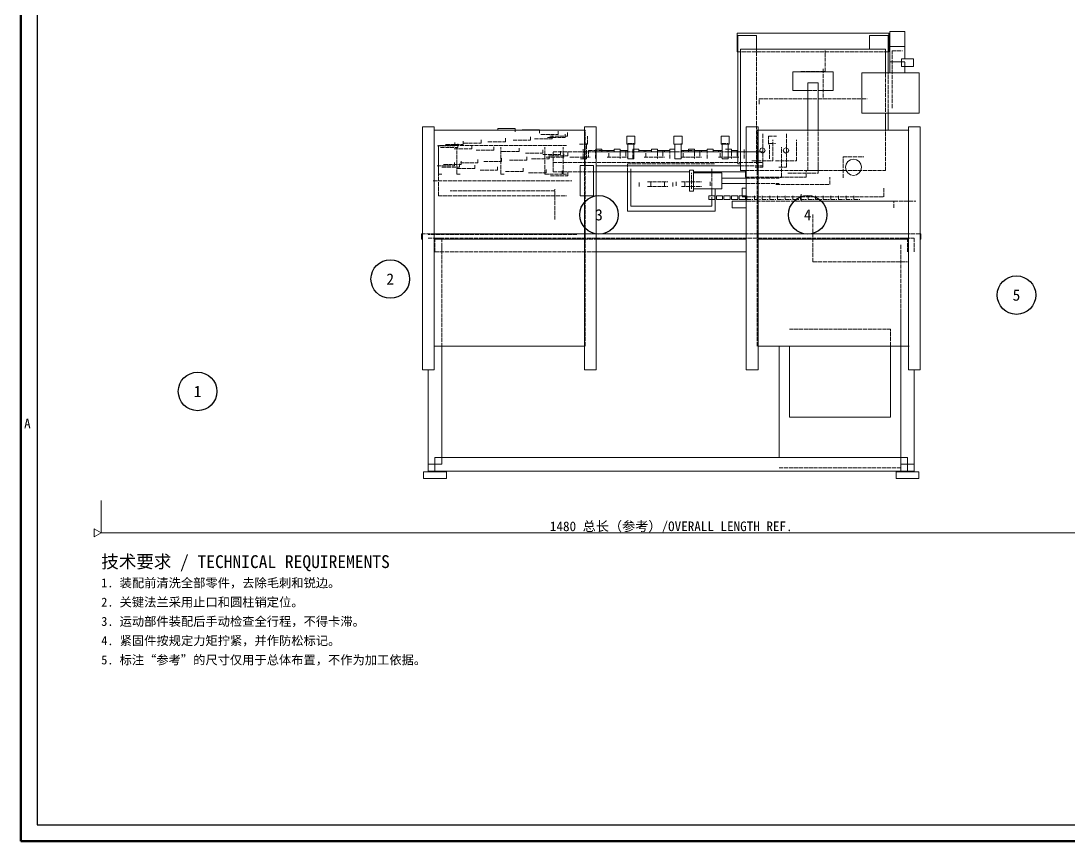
# Model space of a CAD drawing. Header units: millimetres. Extents: x 10 to 584, y 10 to 410.
# Drawn here: x 10 to 336.4, y 10 to 265.4 of the extents above; entities that cross this region are included whole.
import ezdxf
from ezdxf.enums import TextEntityAlignment as Align

# ---------------------------------------------------------------- set-up
doc = ezdxf.new("R2010")
doc.units = ezdxf.units.MM
doc.linetypes.add('DASHED', pattern=[1.524, 1.27, -0.254])
for name, color, linetype in [('BOM', 7, 'CONTINUOUS'), ('BORDER', 7, 'CONTINUOUS'), ('DIM', 4, 'CONTINUOUS'), ('HIDDEN', 5, 'DASHED'), ('OBJECT', 7, 'CONTINUOUS'), ('TEXT', 7, 'CONTINUOUS')]:
    doc.layers.add(name, color=color, linetype=linetype)
doc.styles.add('CJK', font='simhei.ttf')

msp = doc.modelspace()

# ---------------------------------------------------------------- linework, layer by layer
at = {"layer": 'BOM', "lineweight": 25}
for centre in [(190, 205), (255, 205), (125, 185), (320, 180), (65, 150)]:
    msp.add_circle(centre, 6, dxfattribs=at)
at = {"layer": 'BORDER', "lineweight": 50}
msp.add_lwpolyline([(10, 10), (584, 10), (584, 410), (10, 410)], close=True, dxfattribs=at)
at = {"layer": 'BORDER', "lineweight": 25}
msp.add_lwpolyline([(15, 15), (579, 15), (579, 405), (15, 405)], close=True, dxfattribs=at)
at = {"layer": 'DIM', "lineweight": 18}
for p, q in [((35, 116), (35, 106)), ((35, 106), (390, 106))]:
    msp.add_line(p, q, dxfattribs=at)
msp.add_lwpolyline([(35, 106), (32.83, 107.25), (32.83, 104.75)], close=True, dxfattribs=at)
at = {"layer": 'HIDDEN', "lineweight": 13}
for points in [[(233.26, 260.79), (239.04, 260.79)], [(274.24, 260.79), (280.02, 260.79)], [(232.99, 255.79), (280.29, 255.79)], [(239.04, 220.85), (239.04, 256.58)], [(260.42, 249.65), (260.42, 256.16)], [(279.24, 218.75), (279.24, 256.58)], [(285.23, 257.37), (280.6, 257.37)], [(281.34, 238.19), (281.34, 256.06)], [(281.34, 256.06), (284.49, 256.06)], [(284.18, 252.64), (285.23, 252.64)], [(285.23, 251.22), (285.23, 252.64)], [(250.33, 243.71), (250.33, 249.49)], [(250.33, 249.49), (262.95, 249.49)], [(252.86, 249.65), (260.42, 249.65)], [(259.79, 241.55), (259.79, 250.59)], [(271.88, 249.23), (289.75, 249.23)], [(280.02, 236.61), (280.02, 249.23)], [(255.06, 218.75), (255.06, 246.07)], [(258.22, 218.75), (258.22, 246.07)], [(255.06, 243.71), (258.22, 243.71)], [(239.83, 239.5), (239.83, 241.08)], [(239.83, 241.08), (273.46, 241.08)], [(134.99, 156.74), (134.99, 232.41)], [(163.92, 230.85), (163.92, 231.91)], [(185.44, 232.41), (189.12, 232.41)], [(235.88, 232.41), (239.56, 232.41)], [(286.33, 232.41), (290.01, 232.41)], [(160.84, 227.77), (160.84, 228.82)], [(166.05, 231.46), (171.51, 231.46)], [(168.72, 228.21), (168.72, 229.26)], [(169.92, 228.65), (175.39, 228.65)], [(171.51, 230.41), (171.51, 231.36)], [(171.86, 229.97), (177.32, 229.97)], [(174.01, 229.09), (179.48, 229.09)], [(174.7, 229.53), (180.17, 229.53)], [(175.39, 228.65), (175.39, 229.7)], [(177.32, 229.97), (177.32, 231.02)], [(179.48, 229.09), (179.48, 230.14)], [(180.17, 229.53), (180.17, 230.58)], [(185.44, 231.36), (185.7, 231.36)], [(185.7, 164.1), (185.7, 231.36)], [(186.44, 226.95), (186.44, 229.47)], [(213.34, 229.47), (215.86, 229.47)], [(228.05, 226.95), (228.05, 229.47)], [(239.3, 164.1), (239.3, 231.36)], [(239.3, 231.36), (286.59, 231.36)], [(240.98, 219.8), (240.98, 230.31)], [(242.77, 226.95), (242.77, 229.47)], [(242.77, 229.47), (245.29, 229.47)], [(248.34, 219.8), (248.34, 230.31)], [(279.24, 218.75), (279.24, 231.36)], [(139.66, 226.44), (145.12, 226.44)], [(179.92, 226.63), (139.98, 226.63)], [(139.98, 210.87), (139.98, 226.63)], [(139.98, 217.7), (139.98, 226.1)], [(140.63, 226), (146.09, 226)], [(142.25, 226.88), (147.71, 226.88)], [(144.95, 225.56), (150.42, 225.56)], [(145.12, 226.44), (145.12, 227.49)], [(145.68, 217.7), (145.68, 226.1)], [(145.68, 217.7), (145.68, 226.1)], [(146.09, 226), (146.09, 227.05)], [(147.71, 226.88), (147.71, 227.93)], [(147.86, 227.32), (153.33, 227.32)], [(150.42, 225.56), (150.42, 226.61)], [(153.33, 227.32), (153.33, 228.37)], [(155.37, 227.77), (160.84, 227.77)], [(157.23, 225.12), (157.23, 226.17)], [(159.43, 217.7), (159.43, 226.1)], [(159.43, 217.7), (159.43, 226.1)], [(163.26, 228.21), (168.72, 228.21)], [(165.14, 224.68), (165.14, 225.73)], [(172.56, 224.23), (172.56, 225.28)], [(173.17, 217.7), (173.17, 226.1)], [(173.17, 217.7), (173.17, 226.1)], [(178.87, 217.7), (178.87, 226.1)], [(183.91, 226.95), (186.44, 226.95)], [(185.07, 225.47), (185.07, 222.53)], [(186.12, 222.48), (186.12, 227.21)], [(188.96, 222.53), (188.96, 225.47)], [(198.63, 226.95), (201.15, 226.95)], [(198.94, 227.21), (200.83, 227.21)], [(200.52, 222.53), (200.52, 225.47)], [(200.52, 225.47), (200.83, 225.47)], [(200.83, 226.95), (200.83, 227.21)], [(212.08, 222.53), (212.08, 225.47)], [(215.55, 222.48), (215.55, 227.21)], [(223.64, 222.53), (223.64, 225.47)], [(228.37, 226.95), (228.37, 227.21)], [(228.37, 227.21), (230.26, 227.21)], [(229.42, 225.47), (230.26, 225.47)], [(235.2, 222.53), (235.2, 225.47)], [(241.72, 225.05), (241.47, 225.65), (240.88, 225.89), (240.28, 225.65), (240.04, 225.05), (240.28, 224.46), (240.88, 224.21), (241.47, 224.46), (241.72, 225.05)], [(243.08, 222.48), (243.08, 227.21)], [(243.08, 227.21), (244.97, 227.21)], [(244.13, 221.8), (244.13, 228.31)], [(246.87, 216.65), (246.87, 226.1)], [(249.07, 225.05), (248.83, 225.65), (248.23, 225.89), (247.64, 225.65), (247.39, 225.05), (247.64, 224.46), (248.23, 224.21), (248.83, 224.46), (249.07, 225.05)], [(251.49, 221.8), (251.49, 228.31)], [(151.76, 225.12), (157.23, 225.12)], [(152.31, 221.14), (152.31, 222.19)], [(159.62, 221.59), (159.62, 222.64)], [(159.68, 224.68), (165.14, 224.68)], [(162.09, 222.03), (167.55, 222.03)], [(167.09, 224.23), (172.56, 224.23)], [(167.55, 222.03), (167.55, 223.08)], [(169.03, 222.47), (174.5, 222.47)], [(172.51, 223.79), (177.98, 223.79)], [(173.59, 222.91), (179.05, 222.91)], [(174.5, 222.47), (174.5, 223.52)], [(174.83, 223.35), (180.3, 223.35)], [(175.72, 220.22), (175.72, 224.63)], [(175.72, 224.63), (189.12, 224.63)], [(175.72, 220.22), (175.72, 224.63)], [(175.72, 224.63), (240.88, 224.63)], [(177.98, 223.79), (177.98, 224.84)], [(179.05, 222.91), (179.05, 223.96)], [(180.3, 223.35), (180.3, 224.4)], [(180.97, 222.95), (187.28, 222.95)], [(184.23, 222.48), (186.12, 222.48)], [(186.75, 225.05), (186.75, 222.95)], [(186.75, 225.05), (190.85, 225.05)], [(192.53, 222.95), (198.84, 222.95)], [(193.06, 222.95), (193.06, 225.05)], [(196.63, 224.63), (196.63, 222.53)], [(198.31, 224.63), (198.31, 222.95)], [(204.09, 222.95), (210.4, 222.95)], [(204.62, 222.95), (204.62, 225.05)], [(208.19, 224.63), (208.19, 222.53)], [(209.87, 224.63), (209.87, 222.95)], [(215.65, 222.95), (221.96, 222.95)], [(216.18, 222.95), (216.18, 225.05)], [(217.86, 225.05), (219.75, 225.05)], [(219.75, 224.63), (219.75, 222.53)], [(221.43, 224.63), (221.43, 222.95)], [(227.21, 222.95), (233.52, 222.95)], [(227.74, 222.95), (227.74, 225.05)], [(231.31, 224.63), (231.31, 222.53)], [(232.99, 224.63), (232.99, 222.95)], [(233.26, 224.63), (240.88, 224.63)], [(239.3, 222.95), (239.3, 225.05)], [(265.99, 216.54), (265.99, 223.06)], [(265.99, 223.06), (272.51, 223.06)], [(271.77, 219.8), (271.58, 220.76), (271.04, 221.58), (270.22, 222.13), (269.25, 222.32), (268.29, 222.13), (267.47, 221.58), (266.92, 220.76), (266.73, 219.8), (266.92, 218.83), (267.47, 218.02), (268.29, 217.47), (269.25, 217.28), (270.22, 217.47), (271.04, 218.02), (271.58, 218.83), (271.77, 219.8)], [(139.57, 220.26), (145.04, 220.26)], [(141.09, 219.82), (146.55, 219.82)], [(141.63, 220.7), (147.09, 220.7)], [(145.04, 220.26), (145.04, 221.31)], [(145.87, 219.38), (151.34, 219.38)], [(146.55, 219.82), (146.55, 220.87)], [(146.84, 221.14), (152.31, 221.14)], [(147.09, 220.7), (147.09, 221.75)], [(151.34, 219.38), (151.34, 220.43)], [(152.95, 218.94), (158.41, 218.94)], [(154.15, 221.59), (159.62, 221.59)], [(158.41, 218.94), (158.41, 219.99)], [(166.36, 218.5), (166.36, 219.55)], [(173.55, 218.05), (173.55, 219.11)], [(175.72, 220.43), (175.72, 221.27)], [(175.72, 221.27), (240.88, 221.27)], [(175.72, 218.33), (175.72, 220.22)], [(184.12, 220.32), (188.33, 220.32)], [(185.44, 210.87), (185.44, 220.32)], [(198.84, 206.14), (198.84, 220.85)], [(198.84, 220.85), (226.16, 220.85)], [(199.89, 207.71), (199.89, 219.27)], [(219.44, 212.34), (219.44, 218.85)], [(225.11, 207.71), (225.11, 219.27)], [(234.04, 220.22), (240.88, 220.22)], [(234.04, 218.75), (279.24, 218.75)], [(234.04, 218.75), (279.24, 218.75)], [(237.62, 221.8), (244.13, 221.8)], [(238.67, 219.8), (240.98, 219.8)], [(244.97, 221.8), (251.49, 221.8)], [(246.03, 219.8), (248.34, 219.8)], [(255.06, 218.75), (258.22, 218.75)], [(255.06, 218.75), (258.22, 218.75)], [(258.22, 218.01), (258.22, 221.59)], [(258.22, 218.01), (258.22, 221.59)], [(138.41, 215.59), (181.5, 215.59)], [(139.98, 217.7), (141.03, 217.7)], [(145.68, 217.7), (146.73, 217.7)], [(145.68, 217.7), (146.73, 217.7)], [(159.43, 217.7), (160.48, 217.7)], [(159.43, 217.7), (160.48, 217.7)], [(160.89, 218.5), (166.36, 218.5)], [(168.09, 218.05), (173.55, 218.05)], [(173.09, 217.61), (178.55, 217.61)], [(173.17, 217.7), (174.23, 217.7)], [(173.17, 217.7), (174.23, 217.7)], [(174.88, 217.17), (180.34, 217.17)], [(175.72, 218.33), (189.12, 218.33)], [(178.55, 217.61), (178.55, 218.66)], [(178.87, 217.7), (179.92, 217.7)], [(180.34, 217.17), (180.34, 218.22)], [(218.81, 213.07), (218.81, 218.12)], [(235.62, 216.75), (254.54, 216.75)], [(235.88, 216.44), (246.13, 216.44)], [(243.29, 216.65), (246.87, 216.65)], [(248.76, 218.01), (258.22, 218.01)], [(248.76, 218.01), (258.22, 218.01)], [(254.54, 216.75), (254.54, 218.64)], [(261.9, 214.44), (261.9, 216.75)], [(176.24, 212.44), (143.66, 212.44)], [(176.24, 203.51), (176.24, 212.97)], [(199.89, 215.28), (199.89, 213.81)], [(202.52, 213.81), (202.52, 215.28)], [(205.14, 215.28), (211.45, 215.28)], [(205.14, 213.81), (211.45, 213.81)], [(206.19, 213.81), (206.19, 215.28)], [(210.4, 215.28), (210.4, 213.81)], [(213.03, 213.81), (213.03, 215.28)], [(214.08, 215.28), (214.08, 213.81)], [(215.65, 215.28), (221.96, 215.28)], [(215.65, 213.81), (221.96, 213.81)], [(216.7, 213.81), (216.7, 215.28)], [(224.59, 215.28), (224.59, 213.81)], [(235.88, 214.75), (246.13, 214.75)], [(245.08, 214.44), (261.9, 214.44)], [(278.71, 210.55), (278.71, 213.28)], [(278.71, 210.55), (278.71, 213.28)], [(139.98, 210.87), (179.92, 210.87)], [(224.17, 209.81), (224.17, 210.87)], [(226.54, 209.81), (226.54, 210.87)], [(228.92, 209.81), (228.92, 210.87)], [(231.3, 209.81), (231.3, 210.87)], [(231.42, 209.29), (281.86, 209.29)], [(233.68, 209.81), (233.68, 210.87)], [(234.57, 210.55), (278.71, 210.55)], [(234.57, 210.55), (278.71, 210.55)], [(236.06, 209.81), (236.06, 210.87)], [(236.06, 209.81), (237.95, 209.81)], [(238.44, 209.81), (238.44, 210.87)], [(238.44, 209.81), (240.33, 209.81)], [(240.82, 209.81), (240.82, 210.87)], [(240.82, 209.81), (242.71, 209.81)], [(243.19, 209.81), (243.19, 210.87)], [(243.19, 209.81), (245.09, 209.81)], [(245.57, 209.81), (245.57, 210.87)], [(245.57, 209.81), (247.46, 209.81)], [(247.95, 209.81), (247.95, 210.87)], [(247.95, 209.81), (249.84, 209.81)], [(250.33, 209.81), (250.33, 210.87)], [(250.33, 209.81), (252.22, 209.81)], [(252.71, 209.81), (252.71, 210.87)], [(252.71, 209.81), (254.6, 209.81)], [(252.96, 209.29), (252.96, 211.39)], [(252.96, 209.29), (252.96, 211.39)], [(252.96, 209.29), (288.69, 209.29)], [(252.96, 209.29), (288.69, 209.29)], [(255.09, 209.81), (255.09, 210.87)], [(255.09, 209.81), (256.98, 209.81)], [(257.46, 209.81), (257.46, 210.87)], [(257.46, 209.81), (259.36, 209.81)], [(259.84, 209.81), (259.84, 210.87)], [(259.84, 209.81), (261.73, 209.81)], [(262.22, 209.81), (262.22, 210.87)], [(262.22, 209.81), (264.11, 209.81)], [(264.6, 209.81), (264.6, 210.87)], [(264.6, 209.81), (266.49, 209.81)], [(266.98, 209.81), (266.98, 210.87)], [(266.98, 209.81), (268.87, 209.81)], [(269.36, 209.81), (269.36, 210.87)], [(269.36, 209.81), (271.25, 209.81)], [(281.86, 207.19), (281.86, 209.29)], [(256.64, 190.37), (256.64, 205.09)], [(256.64, 190.37), (256.64, 205.09)], [(134.73, 199.09), (290.27, 199.09)], [(185.44, 199.09), (189.12, 199.09)], [(183.07, 198.88), (136.83, 198.88)], [(136.83, 197.73), (141.03, 197.73)], [(138.93, 193.52), (138.93, 197.73)], [(138.93, 197.73), (286.07, 197.73)], [(138.93, 197.73), (286.07, 197.73)], [(141.03, 193.52), (141.03, 197.73)], [(185.44, 197.41), (189.12, 197.41)], [(283.97, 197.73), (288.17, 197.73)], [(286.07, 193.52), (286.07, 197.73)], [(288.17, 193.52), (288.17, 197.73)], [(138.93, 193.52), (189.12, 193.52)], [(141.03, 127.31), (141.03, 195.63)], [(141.03, 127.31), (141.03, 195.63)], [(283.97, 127.31), (283.97, 195.63)], [(283.97, 127.31), (283.97, 195.63)], [(256.64, 190.37), (286.07, 190.37)], [(256.64, 190.37), (286.07, 190.37)], [(283.97, 126.26), (283.97, 174.61)], [(249.28, 169.35), (280.81, 169.35)], [(280.81, 164.1), (280.81, 169.35)], [(286.33, 164.1), (286.59, 164.1)], [(136.83, 127.31), (136.83, 129.42)], [(136.83, 127.31), (141.03, 127.31)], [(138.93, 125.21), (138.93, 129.42)], [(138.93, 125.21), (138.93, 129.42)], [(283.97, 125.21), (283.97, 129.42)], [(283.97, 127.31), (288.17, 127.31)], [(283.97, 127.31), (288.17, 127.31)], [(142.51, 125), (135.36, 125)], [(138.93, 125.21), (286.07, 125.21)], [(138.93, 125.21), (141.03, 125.21)], [(142.51, 122.9), (142.51, 125)], [(246.13, 126.26), (283.97, 126.26)], [(289.64, 125), (282.49, 125)], [(282.49, 122.9), (282.49, 125)], [(283.97, 125.21), (286.07, 125.21)], [(282.49, 122.9), (289.64, 122.9)]]:
    msp.add_lwpolyline(points, dxfattribs=at)
at = {"layer": 'OBJECT', "lineweight": 18}
for points in [[(232.99, 255.79), (232.99, 261.57)], [(232.99, 261.57), (280.29, 261.57)], [(280.29, 255.79), (280.29, 261.57)], [(280.6, 262.1), (285.23, 262.1)], [(280.6, 257.37), (280.6, 262.1)], [(285.23, 257.37), (285.23, 262.1)], [(233.26, 220.85), (233.26, 260.79)], [(233.26, 260.79), (239.04, 260.79)], [(239.04, 256.58), (239.04, 260.79)], [(274.24, 256.58), (274.24, 260.79)], [(274.24, 260.79), (280.02, 260.79)], [(280.02, 249.23), (280.02, 260.79)], [(232.99, 255.79), (234.04, 255.79)], [(234.04, 218.75), (234.04, 256.58)], [(234.04, 256.58), (279.24, 256.58)], [(279.24, 249.23), (279.24, 256.58)], [(279.24, 255.79), (280.29, 255.79)], [(280.6, 257.37), (285.23, 257.37)], [(280.6, 257.37), (285.23, 257.37)], [(280.6, 252.64), (280.6, 257.37)], [(285.23, 253.53), (285.23, 257.37)], [(280.6, 252.64), (284.18, 252.64)], [(280.6, 252.64), (284.18, 252.64)], [(280.6, 249.23), (280.6, 252.64)], [(284.18, 253.53), (287.96, 253.53)], [(284.18, 251.22), (284.18, 253.53)], [(287.96, 251.22), (287.96, 253.53)], [(250.33, 243.71), (250.33, 249.49)], [(250.33, 249.49), (262.95, 249.49)], [(262.95, 243.71), (262.95, 249.49)], [(271.88, 236.61), (271.88, 249.23)], [(271.88, 249.23), (289.75, 249.23)], [(284.18, 251.22), (287.96, 251.22)], [(285.23, 249.23), (285.23, 251.22)], [(289.75, 236.61), (289.75, 249.23)], [(255.06, 231.36), (255.06, 246.07)], [(255.06, 246.07), (258.22, 246.07)], [(258.22, 231.36), (258.22, 246.07)], [(250.33, 243.71), (255.06, 243.71)], [(258.22, 243.71), (262.95, 243.71)], [(271.88, 236.61), (289.75, 236.61)], [(279.24, 231.36), (279.24, 236.61)], [(280.02, 231.36), (280.02, 236.61)], [(134.99, 156.74), (134.99, 232.41)], [(134.99, 232.41), (138.67, 232.41)], [(138.67, 156.74), (138.67, 232.41)], [(158.45, 231.36), (158.45, 231.91)], [(158.45, 231.91), (163.92, 231.91)], [(163.92, 231.36), (163.92, 231.91)], [(185.44, 220.32), (185.44, 232.41)], [(185.44, 232.41), (189.12, 232.41)], [(189.12, 156.74), (189.12, 232.41)], [(235.88, 156.74), (235.88, 232.41)], [(235.88, 232.41), (239.56, 232.41)], [(239.56, 156.74), (239.56, 232.41)], [(286.33, 156.74), (286.33, 232.41)], [(286.33, 232.41), (290.01, 232.41)], [(290.01, 156.74), (290.01, 232.41)], [(138.67, 231.36), (185.44, 231.36)], [(166.05, 231.36), (166.05, 231.46)], [(166.05, 231.46), (171.51, 231.46)], [(171.51, 231.36), (171.51, 231.46)], [(198.63, 226.95), (198.63, 229.47)], [(198.63, 229.47), (201.15, 229.47)], [(201.15, 226.95), (201.15, 229.47)], [(213.34, 226.95), (213.34, 229.47)], [(213.34, 229.47), (215.86, 229.47)], [(215.86, 226.95), (215.86, 229.47)], [(228.05, 226.95), (228.05, 229.47)], [(228.05, 229.47), (230.58, 229.47)], [(230.58, 226.95), (230.58, 229.47)], [(239.56, 231.36), (286.33, 231.36)], [(189.12, 225.47), (190.85, 225.47)], [(190.85, 225.47), (190.85, 224.63)], [(194.74, 225.47), (194.74, 224.63)], [(194.74, 225.47), (196.63, 225.47)], [(196.63, 225.47), (196.63, 224.63)], [(198.63, 226.95), (201.15, 226.95)], [(198.94, 222.48), (198.94, 226.95)], [(200.83, 222.48), (200.83, 226.95)], [(200.83, 225.47), (202.41, 225.47)], [(202.41, 225.47), (202.41, 224.63)], [(206.3, 225.47), (206.3, 224.63)], [(206.3, 225.47), (208.19, 225.47)], [(208.19, 225.47), (208.19, 224.63)], [(212.08, 225.47), (212.08, 224.63)], [(212.08, 225.47), (213.66, 225.47)], [(213.34, 226.95), (215.86, 226.95)], [(213.66, 222.48), (213.66, 226.95)], [(215.55, 222.48), (215.55, 226.95)], [(217.86, 225.47), (217.86, 224.63)], [(217.86, 225.47), (219.75, 225.47)], [(219.75, 225.47), (219.75, 224.63)], [(223.64, 225.47), (223.64, 224.63)], [(223.64, 225.47), (225.53, 225.47)], [(225.53, 225.47), (225.53, 224.63)], [(228.05, 226.95), (230.58, 226.95)], [(228.37, 222.48), (228.37, 226.95)], [(230.26, 222.48), (230.26, 226.95)], [(230.26, 225.47), (231.31, 225.47)], [(231.31, 225.47), (231.31, 224.63)], [(189.12, 224.63), (198.94, 224.63)], [(190.85, 225.05), (193.06, 225.05)], [(192.53, 225.05), (192.53, 224.63)], [(192.53, 225.05), (194.74, 225.05)], [(193.06, 225.05), (193.06, 224.63)], [(196.63, 225.05), (198.84, 225.05)], [(198.31, 225.05), (198.31, 224.63)], [(198.31, 225.05), (198.94, 225.05)], [(198.84, 225.05), (198.84, 224.63)], [(198.94, 222.48), (200.83, 222.48)], [(200.83, 224.63), (213.66, 224.63)], [(202.41, 225.05), (204.62, 225.05)], [(204.09, 225.05), (204.09, 224.63)], [(204.09, 225.05), (206.3, 225.05)], [(204.62, 225.05), (204.62, 224.63)], [(208.19, 225.05), (210.4, 225.05)], [(209.87, 225.05), (209.87, 224.63)], [(209.87, 225.05), (212.08, 225.05)], [(210.4, 225.05), (210.4, 224.63)], [(213.66, 222.48), (215.55, 222.48)], [(215.55, 225.05), (216.18, 225.05)], [(215.55, 224.63), (228.37, 224.63)], [(215.65, 225.05), (215.65, 224.63)], [(215.65, 225.05), (217.86, 225.05)], [(216.18, 225.05), (216.18, 224.63)], [(219.75, 225.05), (221.96, 225.05)], [(221.43, 225.05), (221.43, 224.63)], [(221.43, 225.05), (223.64, 225.05)], [(221.96, 225.05), (221.96, 224.63)], [(225.53, 225.05), (227.74, 225.05)], [(227.21, 225.05), (227.21, 224.63)], [(227.21, 225.05), (228.37, 225.05)], [(227.74, 225.05), (227.74, 224.63)], [(228.37, 222.48), (230.26, 222.48)], [(230.26, 224.63), (233.26, 224.63)], [(231.31, 225.05), (233.26, 225.05)], [(232.99, 225.05), (232.99, 224.63)], [(232.99, 225.05), (233.26, 225.05)], [(184.12, 210.87), (184.12, 220.32)], [(184.12, 220.32), (188.33, 220.32)], [(188.33, 210.87), (188.33, 220.32)], [(189.12, 220.22), (234.04, 220.22)], [(218.18, 212.34), (218.18, 218.85)], [(218.18, 218.85), (219.44, 218.85)], [(219.44, 212.34), (219.44, 218.85)], [(233.26, 220.85), (234.04, 220.85)], [(234.04, 218.75), (235.88, 218.75)], [(189.12, 218.33), (218.18, 218.33)], [(198.84, 206.14), (198.84, 218.33)], [(199.89, 207.71), (199.89, 218.33)], [(219.44, 218.33), (235.62, 218.33)], [(219.44, 218.12), (228.26, 218.12)], [(225.11, 218.12), (225.11, 218.33)], [(226.16, 218.12), (226.16, 218.33)], [(228.26, 218.12), (228.26, 213.07)], [(228.26, 216.44), (235.88, 216.44)], [(235.62, 216.75), (235.62, 218.64)], [(235.62, 218.64), (235.88, 218.64)], [(235.62, 216.75), (235.88, 216.75)], [(218.18, 212.34), (219.44, 212.34)], [(219.44, 213.07), (228.26, 213.07)], [(225.11, 210.87), (225.11, 213.07)], [(226.16, 206.14), (226.16, 213.07)], [(228.26, 214.75), (235.88, 214.75)], [(234.57, 210.87), (234.57, 213.28)], [(234.57, 213.28), (235.88, 213.28)], [(184.12, 210.87), (188.33, 210.87)], [(185.44, 156.74), (185.44, 210.87)], [(224.17, 209.81), (224.17, 210.87)], [(224.17, 210.87), (226.06, 210.87)], [(224.17, 209.81), (226.06, 209.81)], [(225.11, 207.71), (225.11, 209.81)], [(226.06, 209.81), (226.06, 210.87)], [(226.54, 209.81), (226.54, 210.87)], [(226.54, 210.87), (228.44, 210.87)], [(226.54, 209.81), (228.44, 209.81)], [(228.44, 209.81), (228.44, 210.87)], [(228.92, 209.81), (228.92, 210.87)], [(228.92, 210.87), (230.81, 210.87)], [(228.92, 209.81), (230.81, 209.81)], [(230.81, 209.81), (230.81, 210.87)], [(231.3, 209.81), (231.3, 210.87)], [(231.3, 210.87), (233.19, 210.87)], [(231.3, 209.81), (233.19, 209.81)], [(231.42, 207.19), (231.42, 209.29)], [(231.42, 209.29), (235.88, 209.29)], [(233.19, 209.81), (233.19, 210.87)], [(233.68, 209.81), (233.68, 210.87)], [(233.68, 210.87), (235.57, 210.87)], [(233.68, 209.81), (235.57, 209.81)], [(235.57, 209.81), (235.57, 210.87)], [(235.57, 210.55), (235.88, 210.55)], [(198.84, 206.14), (226.16, 206.14)], [(199.89, 207.71), (225.11, 207.71)], [(231.42, 207.19), (235.88, 207.19)], [(134.73, 197.41), (134.73, 199.09)], [(134.73, 199.09), (134.99, 199.09)], [(138.67, 199.09), (185.44, 199.09)], [(189.12, 199.09), (235.88, 199.09)], [(239.56, 199.09), (286.33, 199.09)], [(290.01, 199.09), (290.27, 199.09)], [(290.27, 197.41), (290.27, 199.09)], [(134.73, 197.41), (134.99, 197.41)], [(138.67, 197.41), (185.44, 197.41)], [(189.12, 197.41), (235.88, 197.41)], [(239.56, 197.41), (286.33, 197.41)], [(290.01, 197.41), (290.27, 197.41)], [(189.12, 193.52), (235.88, 193.52)], [(138.67, 164.1), (185.44, 164.1)], [(141.03, 127.31), (141.03, 164.1)], [(239.56, 164.1), (286.33, 164.1)], [(246.13, 129.42), (246.13, 164.1)], [(249.28, 142.03), (249.28, 164.1)], [(280.81, 142.03), (280.81, 164.1)], [(283.97, 127.31), (283.97, 164.1)], [(134.99, 156.74), (138.67, 156.74)], [(136.83, 127.31), (136.83, 156.74)], [(185.44, 156.74), (189.12, 156.74)], [(235.88, 156.74), (239.56, 156.74)], [(286.33, 156.74), (290.01, 156.74)], [(288.17, 127.31), (288.17, 156.74)], [(249.28, 142.03), (280.81, 142.03)], [(136.83, 125.21), (136.83, 127.31)], [(136.83, 127.31), (141.03, 127.31)], [(138.93, 125.21), (138.93, 129.42)], [(138.93, 129.42), (286.07, 129.42)], [(283.97, 127.31), (288.17, 127.31)], [(286.07, 125.21), (286.07, 129.42)], [(288.17, 125.21), (288.17, 127.31)], [(135.36, 125), (142.51, 125)], [(135.36, 122.9), (135.36, 125)], [(136.83, 125.21), (138.93, 125.21)], [(138.93, 125.21), (286.07, 125.21)], [(142.51, 122.9), (142.51, 125)], [(282.49, 125), (289.64, 125)], [(282.49, 122.9), (282.49, 125)], [(286.07, 125.21), (288.17, 125.21)], [(289.64, 122.9), (289.64, 125)], [(135.36, 122.9), (142.51, 122.9)], [(282.49, 122.9), (289.64, 122.9)]]:
    msp.add_lwpolyline(points, dxfattribs=at)

# ---------------------------------------------------------------- texts
at = {"layer": 'BOM', "style": 'CJK'}
for s, p in [('3', (190, 205)), ('4', (255, 205)), ('2', (125, 185)), ('5', (320, 180)), ('1', (65, 150))]:
    msp.add_text(s, height=3.5, dxfattribs=at).set_placement(p, align=Align.MIDDLE_CENTER)
at = {"layer": 'DIM', "style": 'CJK'}
msp.add_text('1480 总长（参考）/OVERALL LENGTH REF.', height=3, dxfattribs=at).set_placement((212.5, 108), align=Align.MIDDLE_CENTER)
at = {"layer": 'TEXT', "style": 'CJK'}
msp.add_text('A', height=3, dxfattribs=at).set_placement((12, 140), align=Align.MIDDLE_CENTER)
for s, height, p in [('技术要求 / TECHNICAL REQUIREMENTS', 4, (35, 95)), ('1. 装配前清洗全部零件，去除毛刺和锐边。', 2.8, (35, 89)), ('2. 关键法兰采用止口和圆柱销定位。', 2.8, (35, 83)), ('3. 运动部件装配后手动检查全行程，不得卡滞。', 2.8, (35, 77)), ('4. 紧固件按规定力矩拧紧，并作防松标记。', 2.8, (35, 71)), ('5. 标注“参考”的尺寸仅用于总体布置，不作为加工依据。', 2.8, (35, 65))]:
    msp.add_text(s, height=height, dxfattribs=at).set_placement(p)

doc.saveas('drawing.dxf')
